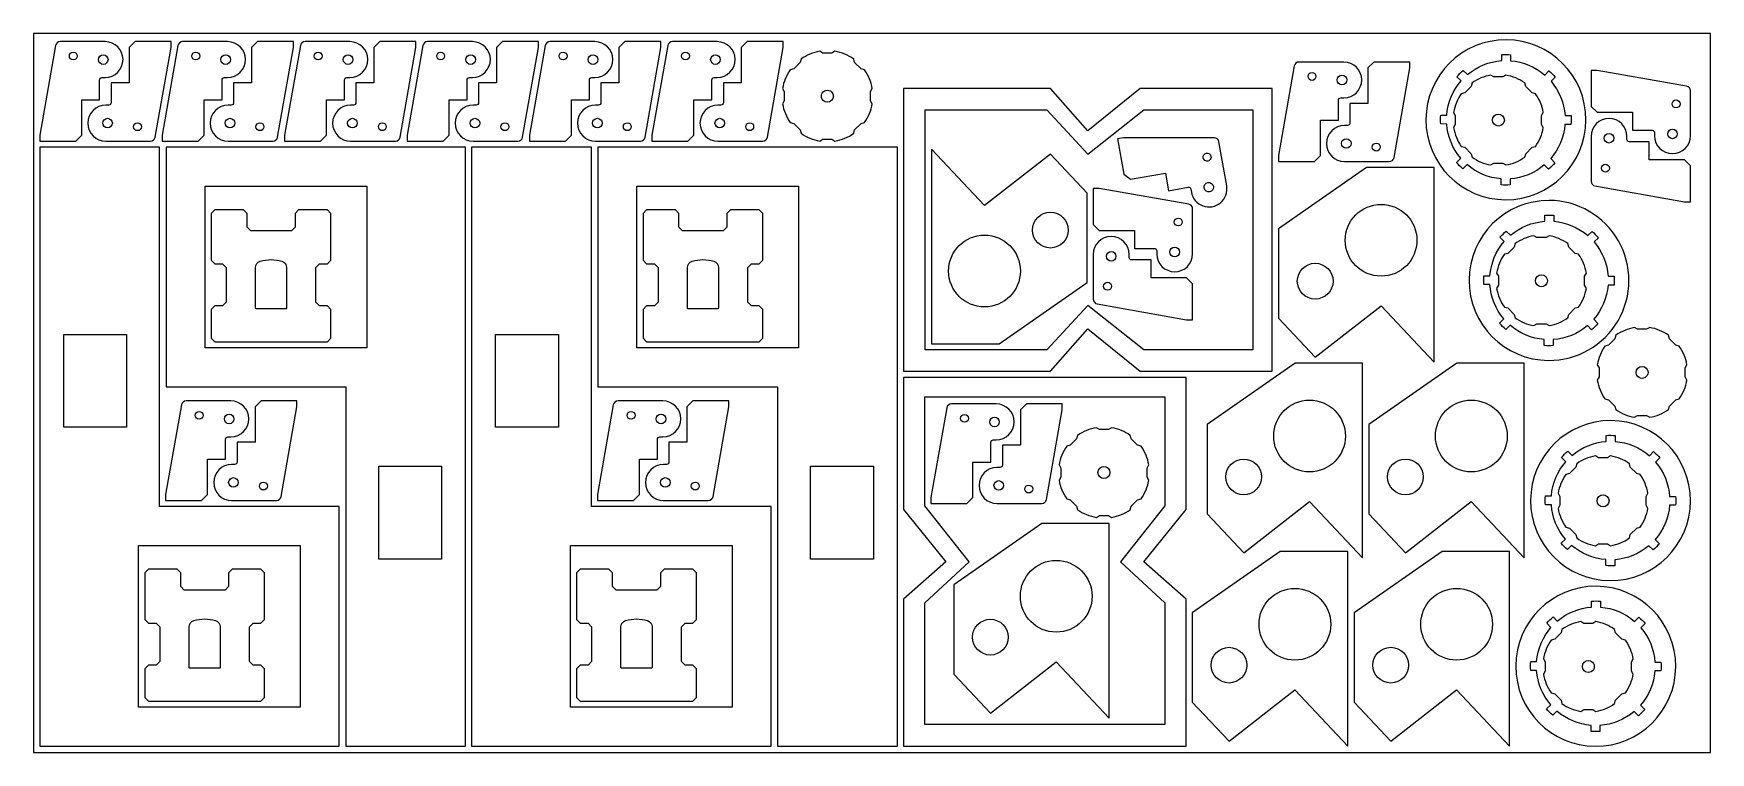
# Model space of a CAD drawing. Header units: metres. Extents: x 0 to 2800, y 0 to 1200.
import ezdxf

# ---------------------------------------------------------------- set-up
doc = ezdxf.new("R2010")
doc.units = ezdxf.units.M

msp = doc.modelspace()

# ---------------------------------------------------------------- linework, layer by layer
for points in [[(0, 0), (2800, 0), (2800, 1200), (0, 1200)], [(1760.5, 1037.4), (1698.3, 1108.3), (1452.6, 1108.3), (1452.6, 636.3), (1698.3, 636.3), (1760.5, 707.2), (1848, 636.3), (2068.3, 636.3), (2068.3, 1108.3), (1848, 1108.3)], [(1854.1, 1072.8), (2036, 1072.8), (2036, 671.8), (1854.1, 671.8), (1760.5, 746), (1691.7, 671.8), (1489, 671.8), (1489, 1072.8), (1691.7, 1072.8), (1760.5, 998.6)], [(210.4, 410.4), (210.4, 1010.4), (10.4, 1010.4), (10.4, 10.4), (510.4, 10.4), (510.4, 410.4)], [(521.3, 610.4), (521.3, 10.4), (721.3, 10.4), (721.3, 1010.4), (221.3, 1010.4), (221.3, 610.4)], [(931.5, 410.4), (931.5, 1010.4), (731.5, 1010.4), (731.5, 10.4), (1231.5, 10.4), (1231.5, 410.4)], [(1242.4, 610.4), (1242.4, 10.4), (1442.4, 10.4), (1442.4, 1010.4), (942.4, 1010.4), (942.4, 610.4)], [(1499.3, 1007.2), (1499.3, 682.2), (1612.1, 682.2), (1759.1, 784.5), (1759.1, 933.5), (1697.8, 998.5), (1587.8, 913.1)], [(2338.5, 651.4), (2338.5, 976.4), (2225.7, 976.4), (2078.7, 874), (2078.7, 725), (2140, 660), (2250, 745.5)], [(286.3, 945.4), (556.3, 945.4), (556.3, 675.4), (286.3, 675.4)], [(1007.4, 945.4), (1277.4, 945.4), (1277.4, 675.4), (1007.4, 675.4)], [(296.6, 821.6), (302.6, 815.6), (315.6, 815.6), (321.6, 809.6), (321.6, 751.6), (315.6, 745.6), (302.6, 745.6), (296.6, 739.6), (296.6, 691.6), (302.6, 685.6), (490.6, 685.6), (496.6, 691.6), (496.6, 739.6), (490.6, 745.6), (477.6, 745.6), (471.6, 751.6), (471.6, 809.6), (477.6, 815.6), (490.6, 815.6), (496.6, 821.6), (496.6, 899.6), (490.6, 905.6), (442.6, 905.6), (436.6, 899.6), (436.6, 876.6), (430.6, 870.6), (362.6, 870.6), (356.6, 876.6), (356.6, 899.6), (350.6, 905.6), (302.6, 905.6), (296.6, 899.6)], [(1017.7, 821.6), (1023.7, 815.6), (1036.7, 815.6), (1042.7, 809.6), (1042.7, 751.6), (1036.7, 745.6), (1023.7, 745.6), (1017.7, 739.6), (1017.7, 691.6), (1023.7, 685.6), (1211.7, 685.6), (1217.7, 691.6), (1217.7, 739.6), (1211.7, 745.6), (1198.7, 745.6), (1192.7, 751.6), (1192.7, 809.6), (1198.7, 815.6), (1211.7, 815.6), (1217.7, 821.6), (1217.7, 899.6), (1211.7, 905.6), (1163.7, 905.6), (1157.7, 899.6), (1157.7, 876.6), (1151.7, 870.6), (1083.7, 870.6), (1077.7, 876.6), (1077.7, 899.6), (1071.7, 905.6), (1023.7, 905.6), (1017.7, 899.6)], [(155.4, 542.9), (50.4, 542.9), (50.4, 697.9), (155.4, 697.9)], [(876.5, 542.9), (771.5, 542.9), (771.5, 697.9), (876.5, 697.9)], [(2219.1, 324.6), (2219.1, 649.6), (2106.4, 649.6), (1959.4, 547.3), (1959.4, 398.3), (2020.6, 333.3), (2130.6, 418.7)], [(2489.2, 324.6), (2489.2, 649.6), (2376.5, 649.6), (2229.5, 547.3), (2229.5, 398.3), (2290.7, 333.3), (2400.7, 418.7)], [(1523.5, 318.3), (1452.6, 256.1), (1452.6, 10.4), (1924.6, 10.4), (1924.6, 256.1), (1853.7, 318.3), (1924.6, 405.8), (1924.6, 626.1), (1452.6, 626.1), (1452.6, 405.8)], [(1488.1, 411.9), (1488.1, 593.8), (1889.1, 593.8), (1889.1, 411.9), (1814.9, 318.3), (1889.1, 249.5), (1889.1, 46.8), (1488.1, 46.8), (1488.1, 249.5), (1562.3, 318.3)], [(576.3, 477.9), (681.3, 477.9), (681.3, 322.9), (576.3, 322.9)], [(1297.4, 477.9), (1402.4, 477.9), (1402.4, 322.9), (1297.4, 322.9)], [(1796.1, 57.1), (1796.1, 382.1), (1683.4, 382.1), (1536.4, 279.7), (1536.4, 130.7), (1597.6, 65.8), (1707.6, 151.2)], [(445.4, 75.4), (175.4, 75.4), (175.4, 345.4), (445.4, 345.4)], [(1166.5, 75.4), (896.5, 75.4), (896.5, 345.4), (1166.5, 345.4)], [(2194.6, 10.4), (2194.6, 335.4), (2081.8, 335.4), (1934.8, 233), (1934.8, 84), (1996.1, 19), (2106.1, 104.5)], [(2464.7, 10.4), (2464.7, 335.4), (2351.9, 335.4), (2204.9, 233), (2204.9, 84), (2266.2, 19), (2376.2, 104.5)], [(185.7, 221.8), (191.7, 215.8), (204.7, 215.8), (210.7, 209.8), (210.7, 151.8), (204.7, 145.8), (191.7, 145.8), (185.7, 139.8), (185.7, 91.8), (191.7, 85.8), (379.7, 85.8), (385.7, 91.8), (385.7, 139.8), (379.7, 145.8), (366.7, 145.8), (360.7, 151.8), (360.7, 209.8), (366.7, 215.8), (379.7, 215.8), (385.7, 221.8), (385.7, 299.8), (379.7, 305.8), (331.7, 305.8), (325.7, 299.8), (325.7, 276.8), (319.7, 270.8), (251.7, 270.8), (245.7, 276.8), (245.7, 299.8), (239.7, 305.8), (191.7, 305.8), (185.7, 299.8)], [(906.8, 221.8), (912.8, 215.8), (925.8, 215.8), (931.8, 209.8), (931.8, 151.8), (925.8, 145.8), (912.8, 145.8), (906.8, 139.8), (906.8, 91.8), (912.8, 85.8), (1100.8, 85.8), (1106.8, 91.8), (1106.8, 139.8), (1100.8, 145.8), (1087.8, 145.8), (1081.8, 151.8), (1081.8, 209.8), (1087.8, 215.8), (1100.8, 215.8), (1106.8, 221.8), (1106.8, 299.8), (1100.8, 305.8), (1052.8, 305.8), (1046.8, 299.8), (1046.8, 276.8), (1040.8, 270.8), (972.8, 270.8), (966.8, 276.8), (966.8, 299.8), (960.8, 305.8), (912.8, 305.8), (906.8, 299.8)]]:
    msp.add_lwpolyline(points, close=True)
for points in [[(110.4, 1122.5, -0.414214), (114.4, 1126.5), (119.4, 1126.5, 1), (119.4, 1186.5), (44.6, 1186.5, 0.36397), (36.7, 1179.9), (10.4, 1030.5), (10.4, 1020.5), (70.4, 1020.5), (80.4, 1030.5), (80.4, 1089.5), (110.4, 1089.5)], [(129.6, 1084.5, -0.414214), (125.6, 1080.5), (120.6, 1080.5, 1), (120.6, 1020.5), (195.4, 1020.5, 0.36397), (203.2, 1027.1), (229.6, 1176.5), (229.6, 1186.5), (169.6, 1186.5), (159.6, 1176.5), (159.6, 1117.5), (129.6, 1117.5)], [(314.8, 1122.5, -0.414214), (318.8, 1126.5), (323.8, 1126.5, 1), (323.8, 1186.5), (249, 1186.5, 0.36397), (241.1, 1179.9), (214.8, 1030.5), (214.8, 1020.5), (274.8, 1020.5), (284.8, 1030.5), (284.8, 1089.5), (314.8, 1089.5)], [(334, 1084.5, -0.414214), (330, 1080.5), (325, 1080.5, 1), (325, 1020.5), (399.8, 1020.5, 0.36397), (407.6, 1027.1), (434, 1176.5), (434, 1186.5), (374, 1186.5), (364, 1176.5), (364, 1117.5), (334, 1117.5)], [(519.2, 1122.5, -0.414214), (523.2, 1126.5), (528.2, 1126.5, 1), (528.2, 1186.5), (453.4, 1186.5, 0.36397), (445.5, 1179.9), (419.2, 1030.5), (419.2, 1020.5), (479.2, 1020.5), (489.2, 1030.5), (489.2, 1089.5), (519.2, 1089.5)], [(538.4, 1084.5, -0.414214), (534.4, 1080.5), (529.4, 1080.5, 1), (529.4, 1020.5), (604.2, 1020.5, 0.36397), (612, 1027.1), (638.4, 1176.5), (638.4, 1186.5), (578.4, 1186.5), (568.4, 1176.5), (568.4, 1117.5), (538.4, 1117.5)], [(723.8, 1122.5, -0.414214), (727.8, 1126.5), (732.8, 1126.5, 1), (732.8, 1186.5), (658, 1186.5, 0.36397), (650.1, 1179.9), (623.8, 1030.5), (623.8, 1020.5), (683.8, 1020.5), (693.8, 1030.5), (693.8, 1089.5), (723.8, 1089.5)], [(743, 1084.5, -0.414214), (739, 1080.5), (734, 1080.5, 1), (734, 1020.5), (808.8, 1020.5, 0.36397), (816.7, 1027.1), (843, 1176.5), (843, 1186.5), (783, 1186.5), (773, 1176.5), (773, 1117.5), (743, 1117.5)], [(928.2, 1122.5, -0.414214), (932.2, 1126.5), (937.2, 1126.5, 1), (937.2, 1186.5), (862.4, 1186.5, 0.36397), (854.5, 1179.9), (828.2, 1030.5), (828.2, 1020.5), (888.2, 1020.5), (898.2, 1030.5), (898.2, 1089.5), (928.2, 1089.5)], [(947.4, 1084.5, -0.414214), (943.4, 1080.5), (938.4, 1080.5, 1), (938.4, 1020.5), (1013.2, 1020.5, 0.36397), (1021.1, 1027.1), (1047.4, 1176.5), (1047.4, 1186.5), (987.4, 1186.5), (977.4, 1176.5), (977.4, 1117.5), (947.4, 1117.5)], [(1132.6, 1122.5, -0.414214), (1136.6, 1126.5), (1141.6, 1126.5, 1), (1141.6, 1186.5), (1066.8, 1186.5, 0.36397), (1058.9, 1179.9), (1032.6, 1030.5), (1032.6, 1020.5), (1092.6, 1020.5), (1102.6, 1030.5), (1102.6, 1089.5), (1132.6, 1089.5)], [(1151.8, 1084.5, -0.414214), (1147.8, 1080.5), (1142.8, 1080.5, 1), (1142.8, 1020.5), (1217.6, 1020.5, 0.36397), (1225.5, 1027.1), (1251.8, 1176.5), (1251.8, 1186.5), (1191.8, 1186.5), (1181.8, 1176.5), (1181.8, 1117.5), (1151.8, 1117.5)], [(2591.9, 1055.5, 1), (2324.9, 1056.6, 1)], [(66.4, 1155.9, -1), (66.4, 1169.1, -1)], [(116.4, 1148.5, -1), (116.4, 1164.5, -1)], [(270.8, 1155.9, -1), (270.8, 1169.1, -1)], [(320.8, 1148.5, -1), (320.8, 1164.5, -1)], [(475.2, 1155.9, -1), (475.2, 1169.1, -1)], [(525.2, 1148.5, -1), (525.2, 1164.5, -1)], [(679.8, 1155.9, -1), (679.8, 1169.1, -1)], [(729.8, 1148.5, -1), (729.8, 1164.5, -1)], [(884.2, 1155.9, -1), (884.2, 1169.1, -1)], [(934.2, 1148.5, -1), (934.2, 1164.5, -1)], [(1088.6, 1155.9, -1), (1088.6, 1169.1, -1)], [(1138.6, 1148.5, -1), (1138.6, 1164.5, -1)], [(1281.5, 1157.4), (1279.9, 1151.7), (1269.3, 1141), (1263.5, 1139.5, 0.112747), (1250.6, 1108.2), (1253.6, 1103), (1253.6, 1087.9), (1250.6, 1082.7, 0.112747), (1263.5, 1051.5), (1269.3, 1049.9), (1279.9, 1039.3), (1281.5, 1033.5, 0.112747), (1312.8, 1020.5), (1318, 1023.5), (1333, 1023.5), (1338.2, 1020.5, 0.112747), (1369.5, 1033.5), (1371, 1039.3), (1381.7, 1049.9), (1387.5, 1051.5, 0.112747), (1400.4, 1082.7), (1397.4, 1087.9), (1397.4, 1103), (1400.4, 1108.2, 0.112747), (1387.5, 1139.5), (1381.7, 1141), (1371, 1151.7), (1369.5, 1157.4, 0.112747), (1338.2, 1170.4), (1333, 1167.4), (1318, 1167.4), (1312.8, 1170.4, 0.112747)], [(2178.7, 1088.5, -0.414214), (2182.7, 1092.5), (2187.7, 1092.5, 1), (2187.7, 1152.5), (2112.9, 1152.5, 0.36397), (2105.1, 1145.9), (2078.7, 996.5), (2078.7, 986.5), (2138.7, 986.5), (2148.7, 996.5), (2148.7, 1055.5), (2178.7, 1055.5)], [(2197.9, 1050.5, -0.414214), (2193.9, 1046.5), (2188.9, 1046.5, 1), (2188.9, 986.5), (2263.7, 986.5, 0.36397), (2271.6, 993.1), (2297.9, 1142.5), (2297.9, 1152.5), (2237.9, 1152.5), (2227.9, 1142.5), (2227.9, 1083.5), (2197.9, 1083.5)], [(2567.2, 1063, -0.034177), (2567.1, 1048.1), (2557.1, 1048.2, -0.160085), (2533.2, 991.2), (2540.2, 984.1, -0.034177), (2529.7, 973.6), (2522.6, 980.7, -0.160085), (2465.4, 957.3), (2465.4, 947.3, -0.034177), (2450.5, 947.4), (2450.5, 957.4, -0.160085), (2393.5, 981.3), (2386.4, 974.2, -0.034177), (2376, 984.8), (2383.1, 991.8, -0.160085), (2359.7, 1049), (2349.7, 1049.1, -0.034177), (2349.7, 1064), (2359.7, 1063.9, -0.160085), (2383.6, 1120.9), (2376.6, 1128, -0.034177), (2387.2, 1138.5), (2394.2, 1131.4, -0.160085), (2451.4, 1154.8), (2451.4, 1164.8, -0.034177), (2466.3, 1164.7), (2466.3, 1154.7, -0.160085), (2523.3, 1130.8), (2530.4, 1137.9, -0.034177), (2540.9, 1127.3), (2533.8, 1120.3, -0.160085), (2557.2, 1063)], [(2134.7, 1121.9, -1), (2134.7, 1135.1, -1)], [(2184.7, 1114.5, -1), (2184.7, 1130.5, -1)], [(2401.9, 1117.6), (2400.4, 1111.8), (2389.7, 1101.2), (2384, 1099.6, 0.112747), (2371, 1068.3), (2374, 1063.1), (2374, 1048.1), (2371, 1042.9, 0.112747), (2384, 1011.6), (2389.7, 1010.1), (2400.4, 999.4), (2401.9, 993.6, 0.112747), (2433.2, 980.7), (2438.4, 983.7), (2453.4, 983.7), (2458.6, 980.7, 0.112747), (2489.9, 993.6), (2491.5, 999.4), (2502.1, 1010.1), (2507.9, 1011.6, 0.112747), (2520.9, 1042.9), (2517.9, 1048.1), (2517.9, 1063.1), (2520.9, 1068.3, 0.112747), (2507.9, 1099.6), (2502.1, 1101.2), (2491.5, 1111.8), (2489.9, 1117.6, 0.112747), (2458.6, 1130.5), (2453.4, 1127.6), (2438.4, 1127.6), (2433.2, 1130.5, 0.112747)], [(2702.6, 1038.5, -0.414214), (2706.6, 1034.5), (2706.6, 1029.5, 1), (2766.6, 1029.5), (2766.6, 1104.3, 0.36397), (2760, 1112.2), (2610.6, 1138.5), (2600.6, 1138.5), (2600.6, 1078.5), (2610.6, 1068.5), (2669.6, 1068.5), (2669.6, 1038.5)], [(1332.6, 1102.5, -1), (1318.4, 1088.4, -1)], [(2453, 1062.7, -1), (2438.9, 1048.5, -1)], [(2736, 1082.5, -1), (2749.2, 1082.5, -1)], [(123.6, 1058.5, -1), (123.6, 1042.5, -1)], [(173.6, 1051.1, -1), (173.6, 1037.9, -1)], [(328, 1058.5, -1), (328, 1042.5, -1)], [(378, 1051.1, -1), (378, 1037.9, -1)], [(532.4, 1058.5, -1), (532.4, 1042.5, -1)], [(582.4, 1051.1, -1), (582.4, 1037.9, -1)], [(737, 1058.5, -1), (737, 1042.5, -1)], [(787, 1051.1, -1), (787, 1037.9, -1)], [(941.4, 1058.5, -1), (941.4, 1042.5, -1)], [(991.4, 1051.1, -1), (991.4, 1037.9, -1)], [(1145.8, 1058.5, -1), (1145.8, 1042.5, -1)], [(1195.8, 1051.1, -1), (1195.8, 1037.9, -1)], [(2664.6, 1019.3, -0.414214), (2660.6, 1023.3), (2660.6, 1028.3, 1), (2600.6, 1028.3), (2600.6, 953.5, 0.36397), (2607.2, 945.6), (2756.6, 919.3), (2766.6, 919.3), (2766.6, 979.3), (2756.6, 989.3), (2697.6, 989.3), (2697.6, 1019.3)], [(2728.6, 1032.5, -1), (2744.6, 1032.5, -1)], [(1927.7, 943.4, -0.414214), (1932.4, 940.2), (1933.2, 935.3, 1), (1992.3, 945.7), (1979.3, 1019.3, 0.36397), (1971.5, 1025.9), (1819.8, 1025.9), (1809.9, 1024.2), (1820.3, 965.1), (1831.9, 957), (1890, 967.2), (1895.2, 937.7)], [(2191.9, 1024.5, -1), (2191.9, 1008.5, -1)], [(2241.9, 1017.1, -1), (2241.9, 1003.9, -1)], [(2638.6, 1025.3, -1), (2622.6, 1025.3, -1)], [(1953, 992.6, -1), (1966, 994.9, -1)], [(2631.2, 975.3, -1), (2618, 975.3, -1)], [(1871.4, 841.4, -0.414214), (1875.4, 837.4), (1875.4, 832.4, 1), (1935.4, 832.4), (1935.4, 907.2, 0.36397), (1928.8, 915.1), (1779.4, 941.4), (1769.4, 941.4), (1769.4, 881.4), (1779.4, 871.4), (1838.4, 871.4), (1838.4, 841.4)], [(1954.4, 942, -1), (1970.1, 944.8, -1)], [(1697.8, 901.7, -1), (1697.8, 842, -1)], [(2250, 795, -1), (2250, 914.8, -1)], [(2530.9, 921.4, 1), (2529.8, 654.4, 1)], [(2523.4, 896.6, -0.034177), (2538.3, 896.6), (2538.2, 886.6, -0.160085), (2595.2, 862.7), (2602.3, 869.7, -0.034177), (2612.8, 859.1), (2605.7, 852.1, -0.160085), (2629.1, 794.9), (2639.1, 794.9, -0.034177), (2639, 780), (2629, 780, -0.160085), (2605.1, 723), (2612.2, 715.9, -0.034177), (2601.6, 705.4), (2594.6, 712.5, -0.160085), (2537.4, 689.1), (2537.3, 679.1, -0.034177), (2522.4, 679.2), (2522.5, 689.2, -0.160085), (2465.5, 713.1), (2458.4, 706.1, -0.034177), (2447.9, 716.6), (2455, 723.7, -0.160085), (2431.6, 780.9), (2421.6, 780.9, -0.034177), (2421.7, 795.8), (2431.7, 795.8, -0.160085), (2455.6, 852.8), (2448.5, 859.9, -0.034177), (2459.1, 870.3), (2466.1, 863.2, -0.160085), (2523.3, 886.6)], [(1904.8, 885.4, -1), (1918, 885.4, -1)], [(1587.8, 863.5, -1), (1587.8, 743.7, -1)], [(1833.4, 822.2, -0.414214), (1829.4, 826.2), (1829.4, 831.2, 1), (1769.4, 831.2), (1769.4, 756.5, 0.36397), (1776, 748.6), (1925.4, 722.2), (1935.4, 722.2), (1935.4, 782.2), (1925.4, 792.2), (1866.4, 792.2), (1866.4, 822.2)], [(1897.4, 835.4, -1), (1913.4, 835.4, -1)], [(2473.9, 849.4), (2472.3, 843.7), (2461.7, 833), (2455.9, 831.5, 0.112747), (2442.9, 800.2), (2445.9, 795), (2445.9, 779.9), (2442.9, 774.7, 0.112747), (2455.9, 743.5), (2461.7, 741.9), (2472.3, 731.3), (2473.9, 725.5, 0.112747), (2505.1, 712.5), (2510.3, 715.5), (2525.4, 715.5), (2530.6, 712.5, 0.112747), (2561.9, 725.5), (2563.4, 731.3), (2574.1, 741.9), (2579.8, 743.5, 0.112747), (2592.8, 774.7), (2589.8, 779.9), (2589.8, 795), (2592.8, 800.2, 0.112747), (2579.8, 831.5), (2574.1, 833), (2563.4, 843.7), (2561.9, 849.4, 0.112747), (2530.6, 862.4), (2525.4, 859.4), (2510.3, 859.4), (2505.1, 862.4, 0.112747)], [(422.6, 741.8, -0.414214), (421.4, 740.6), (371.8, 740.6, -0.414214), (370.6, 741.8), (370.6, 809.4, -0.330884), (378.5, 819.9, -0.147363), (414.8, 819.9, -0.330884), (422.6, 809.4)], [(1143.7, 741.8, -0.414214), (1142.5, 740.6), (1092.9, 740.6, -0.414214), (1091.7, 741.8), (1091.7, 809.4, -0.330884), (1099.6, 819.9, -0.147363), (1135.9, 819.9, -0.330884), (1143.7, 809.4)], [(1807.4, 828.2, -1), (1791.4, 828.2, -1)], [(2140, 756.8, -1), (2140, 816.5, -1)], [(1800, 778.2, -1), (1786.8, 778.2, -1)], [(2524.9, 794.5, -1), (2510.8, 780.4, -1)], [(2641.9, 696.3), (2640.3, 690.5), (2629.7, 679.9), (2623.9, 678.3, 0.112747), (2610.9, 647), (2613.9, 641.8), (2613.9, 626.8), (2610.9, 621.6, 0.112747), (2623.9, 590.3), (2629.7, 588.8), (2640.3, 578.1), (2641.9, 572.4, 0.112747), (2673.1, 559.4), (2678.3, 562.4), (2693.4, 562.4), (2698.6, 559.4, 0.112747), (2729.9, 572.4), (2731.4, 578.1), (2742.1, 588.8), (2747.8, 590.3, 0.112747), (2760.8, 621.6), (2757.8, 626.8), (2757.8, 641.8), (2760.8, 647, 0.112747), (2747.8, 678.3), (2742.1, 679.9), (2731.4, 690.5), (2729.9, 696.3, 0.112747), (2698.6, 709.3), (2693.4, 706.3), (2678.3, 706.3), (2673.1, 709.3, 0.112747)], [(2692.9, 641.4, -1), (2678.8, 627.3, -1)], [(2130.6, 468.3, -1), (2130.6, 588.1, -1)], [(2400.7, 468.3, -1), (2400.7, 588.1, -1)], [(320.6, 522.7, -0.414214), (324.6, 526.7), (329.6, 526.7, 1), (329.6, 586.7), (254.8, 586.7, 0.36397), (246.9, 580.1), (220.6, 430.7), (220.6, 420.7), (280.6, 420.7), (290.6, 430.7), (290.6, 489.7), (320.6, 489.7)], [(276.6, 556.1, -1), (276.6, 569.3, -1)], [(339.8, 484.7, -0.414214), (335.8, 480.7), (330.8, 480.7, 1), (330.8, 420.7), (405.6, 420.7, 0.36397), (413.5, 427.3), (439.8, 576.7), (439.8, 586.7), (379.8, 586.7), (369.8, 576.7), (369.8, 517.7), (339.8, 517.7)], [(326.6, 548.7, -1), (326.6, 564.7, -1)], [(1041.7, 522.7, -0.414214), (1045.7, 526.7), (1050.7, 526.7, 1), (1050.7, 586.7), (975.9, 586.7, 0.36397), (968, 580.1), (941.7, 430.7), (941.7, 420.7), (1001.7, 420.7), (1011.7, 430.7), (1011.7, 489.7), (1041.7, 489.7)], [(997.7, 556.1, -1), (997.7, 569.3, -1)], [(1060.9, 484.7, -0.414214), (1056.9, 480.7), (1051.9, 480.7, 1), (1051.9, 420.7), (1126.7, 420.7, 0.36397), (1134.6, 427.3), (1160.9, 576.7), (1160.9, 586.7), (1100.9, 586.7), (1090.9, 576.7), (1090.9, 517.7), (1060.9, 517.7)], [(1047.7, 548.7, -1), (1047.7, 564.7, -1)], [(1598.5, 517.7, -0.414214), (1602.5, 521.7), (1607.5, 521.7, 1), (1607.5, 581.7), (1532.7, 581.7, 0.36397), (1524.8, 575.1), (1498.5, 425.7), (1498.5, 415.7), (1558.5, 415.7), (1568.5, 425.7), (1568.5, 484.7), (1598.5, 484.7)], [(1554.5, 551.1, -1), (1554.5, 564.3, -1)], [(1617.7, 479.7, -0.414214), (1613.7, 475.7), (1608.7, 475.7, 1), (1608.7, 415.7), (1683.5, 415.7, 0.36397), (1691.3, 422.3), (1717.7, 571.7), (1717.7, 581.7), (1657.7, 581.7), (1647.7, 571.7), (1647.7, 512.7), (1617.7, 512.7)], [(1604.5, 543.7, -1), (1604.5, 559.7, -1)], [(1743.3, 529.2), (1741.7, 523.4), (1731.1, 512.7), (1725.3, 511.2, 0.112747), (1712.4, 479.9), (1715.3, 474.7), (1715.3, 459.7), (1712.4, 454.5, 0.112747), (1725.3, 423.2), (1731.1, 421.6), (1741.7, 411), (1743.3, 405.2, 0.112747), (1774.6, 392.3), (1779.8, 395.3), (1794.8, 395.3), (1800, 392.3, 0.112747), (1831.3, 405.2), (1832.8, 411), (1843.5, 421.6), (1849.3, 423.2, 0.112747), (1862.2, 454.5), (1859.2, 459.7), (1859.2, 474.7), (1862.2, 479.9, 0.112747), (1849.3, 511.2), (1843.5, 512.7), (1832.8, 523.4), (1831.3, 529.2, 0.112747), (1800, 542.1), (1794.8, 539.1), (1779.8, 539.1), (1774.6, 542.1, 0.112747)], [(2633.7, 553.9, 1), (2632.5, 286.9, 1)], [(2626.1, 529.2, -0.034177), (2641, 529.1), (2641, 519.1, -0.160085), (2698, 495.2), (2705.1, 502.3, -0.034177), (2715.5, 491.7), (2708.4, 484.7, -0.160085), (2731.8, 427.4), (2741.8, 427.4, -0.034177), (2741.8, 412.5), (2731.8, 412.6, -0.160085), (2707.9, 355.6), (2714.9, 348.5, -0.034177), (2704.3, 338), (2697.3, 345.1, -0.160085), (2640.1, 321.7), (2640.1, 311.7, -0.034177), (2625.2, 311.8), (2625.2, 321.8, -0.160085), (2568.2, 345.7), (2561.1, 338.6, -0.034177), (2550.6, 349.2), (2557.7, 356.2, -0.160085), (2534.3, 413.4), (2524.3, 413.5, -0.034177), (2524.4, 428.4), (2534.4, 428.3, -0.160085), (2558.3, 485.3), (2551.3, 492.4, -0.034177), (2561.8, 502.9), (2568.9, 495.8, -0.160085), (2626.1, 519.2)], [(1794.4, 474.3, -1), (1780.2, 460.1, -1)], [(2020.6, 430.1, -1), (2020.6, 489.8, -1)], [(2290.7, 430.1, -1), (2290.7, 489.8, -1)], [(2576.6, 482), (2575.1, 476.2), (2564.4, 465.6), (2558.6, 464, 0.112747), (2545.7, 432.7), (2548.7, 427.5), (2548.7, 412.5), (2545.7, 407.3, 0.112747), (2558.6, 376), (2564.4, 374.5), (2575.1, 363.8), (2576.6, 358, 0.112747), (2607.9, 345.1), (2613.1, 348.1), (2628.1, 348.1), (2633.3, 345.1, 0.112747), (2664.6, 358), (2666.2, 363.8), (2676.8, 374.5), (2682.6, 376, 0.112747), (2695.5, 407.3), (2692.5, 412.5), (2692.5, 427.5), (2695.5, 432.7, 0.112747), (2682.6, 464), (2676.8, 465.6), (2666.2, 476.2), (2664.6, 482, 0.112747), (2633.3, 494.9), (2628.1, 492), (2613.1, 492), (2607.9, 494.9, 0.112747)], [(333.8, 458.7, -1), (333.8, 442.7, -1)], [(383.8, 451.3, -1), (383.8, 438.1, -1)], [(1054.9, 458.7, -1), (1054.9, 442.7, -1)], [(1104.9, 451.3, -1), (1104.9, 438.1, -1)], [(1611.7, 453.7, -1), (1611.7, 437.7, -1)], [(1661.7, 446.3, -1), (1661.7, 433.1, -1)], [(2627.7, 427.1, -1), (2613.5, 412.9, -1)], [(1707.6, 200.8, -1), (1707.6, 320.6, -1)], [(2106.1, 154.1, -1), (2106.1, 273.8, -1)], [(2376.2, 154.1, -1), (2376.2, 273.8, -1)], [(2609.1, 277.4, 1), (2607.9, 10.4, 1)], [(2601.6, 252.6, -0.034177), (2616.4, 252.6), (2616.4, 242.6, -0.160085), (2673.4, 218.7), (2680.5, 225.7, -0.034177), (2691, 215.1), (2683.9, 208.1, -0.160085), (2707.3, 150.9), (2717.3, 150.9, -0.034177), (2717.2, 136), (2707.2, 136, -0.160085), (2683.3, 79), (2690.4, 71.9, -0.034177), (2679.8, 61.4), (2672.7, 68.5, -0.160085), (2615.5, 45.1), (2615.5, 35.1, -0.034177), (2600.6, 35.2), (2600.7, 45.2, -0.160085), (2543.7, 69.1), (2536.6, 62.1, -0.034177), (2526.1, 72.6), (2533.2, 79.7, -0.160085), (2509.8, 136.9), (2499.8, 136.9, -0.034177), (2499.8, 151.8), (2509.8, 151.8, -0.160085), (2533.7, 208.8), (2526.7, 215.9, -0.034177), (2537.3, 226.3), (2544.3, 219.2, -0.160085), (2601.5, 242.6)], [(311.7, 142, -0.414214), (310.5, 140.8), (260.9, 140.8, -0.414214), (259.7, 142), (259.7, 209.6, -0.330884), (267.5, 220.1, -0.147363), (303.9, 220.1, -0.330884), (311.7, 209.6)], [(1032.8, 142, -0.414214), (1031.6, 140.8), (982, 140.8, -0.414214), (980.8, 142), (980.8, 209.6, -0.330884), (988.6, 220.1, -0.147363), (1025, 220.1, -0.330884), (1032.8, 209.6)], [(1597.6, 162.6, -1), (1597.6, 222.3, -1)], [(2552.1, 205.4), (2550.5, 199.7), (2539.9, 189), (2534.1, 187.5, 0.112747), (2521.1, 156.2), (2524.1, 151), (2524.1, 135.9), (2521.1, 130.7, 0.112747), (2534.1, 99.5), (2539.9, 97.9), (2550.5, 87.3), (2552.1, 81.5, 0.112747), (2583.3, 68.5), (2588.5, 71.5), (2603.6, 71.5), (2608.8, 68.5, 0.112747), (2640, 81.5), (2641.6, 87.3), (2652.2, 97.9), (2658, 99.5, 0.112747), (2671, 130.7), (2668, 135.9), (2668, 151), (2671, 156.2, 0.112747), (2658, 187.5), (2652.2, 189), (2641.6, 199.7), (2640, 205.4, 0.112747), (2608.8, 218.4), (2603.6, 215.4), (2588.5, 215.4), (2583.3, 218.4, 0.112747)], [(1996.1, 115.9, -1), (1996.1, 175.5, -1)], [(2266.2, 115.9, -1), (2266.2, 175.5, -1)], [(2603.1, 150.5, -1), (2589, 136.4, -1)]]:
    msp.add_lwpolyline(points, format="xyb", close=True)

doc.saveas('drawing.dxf')
